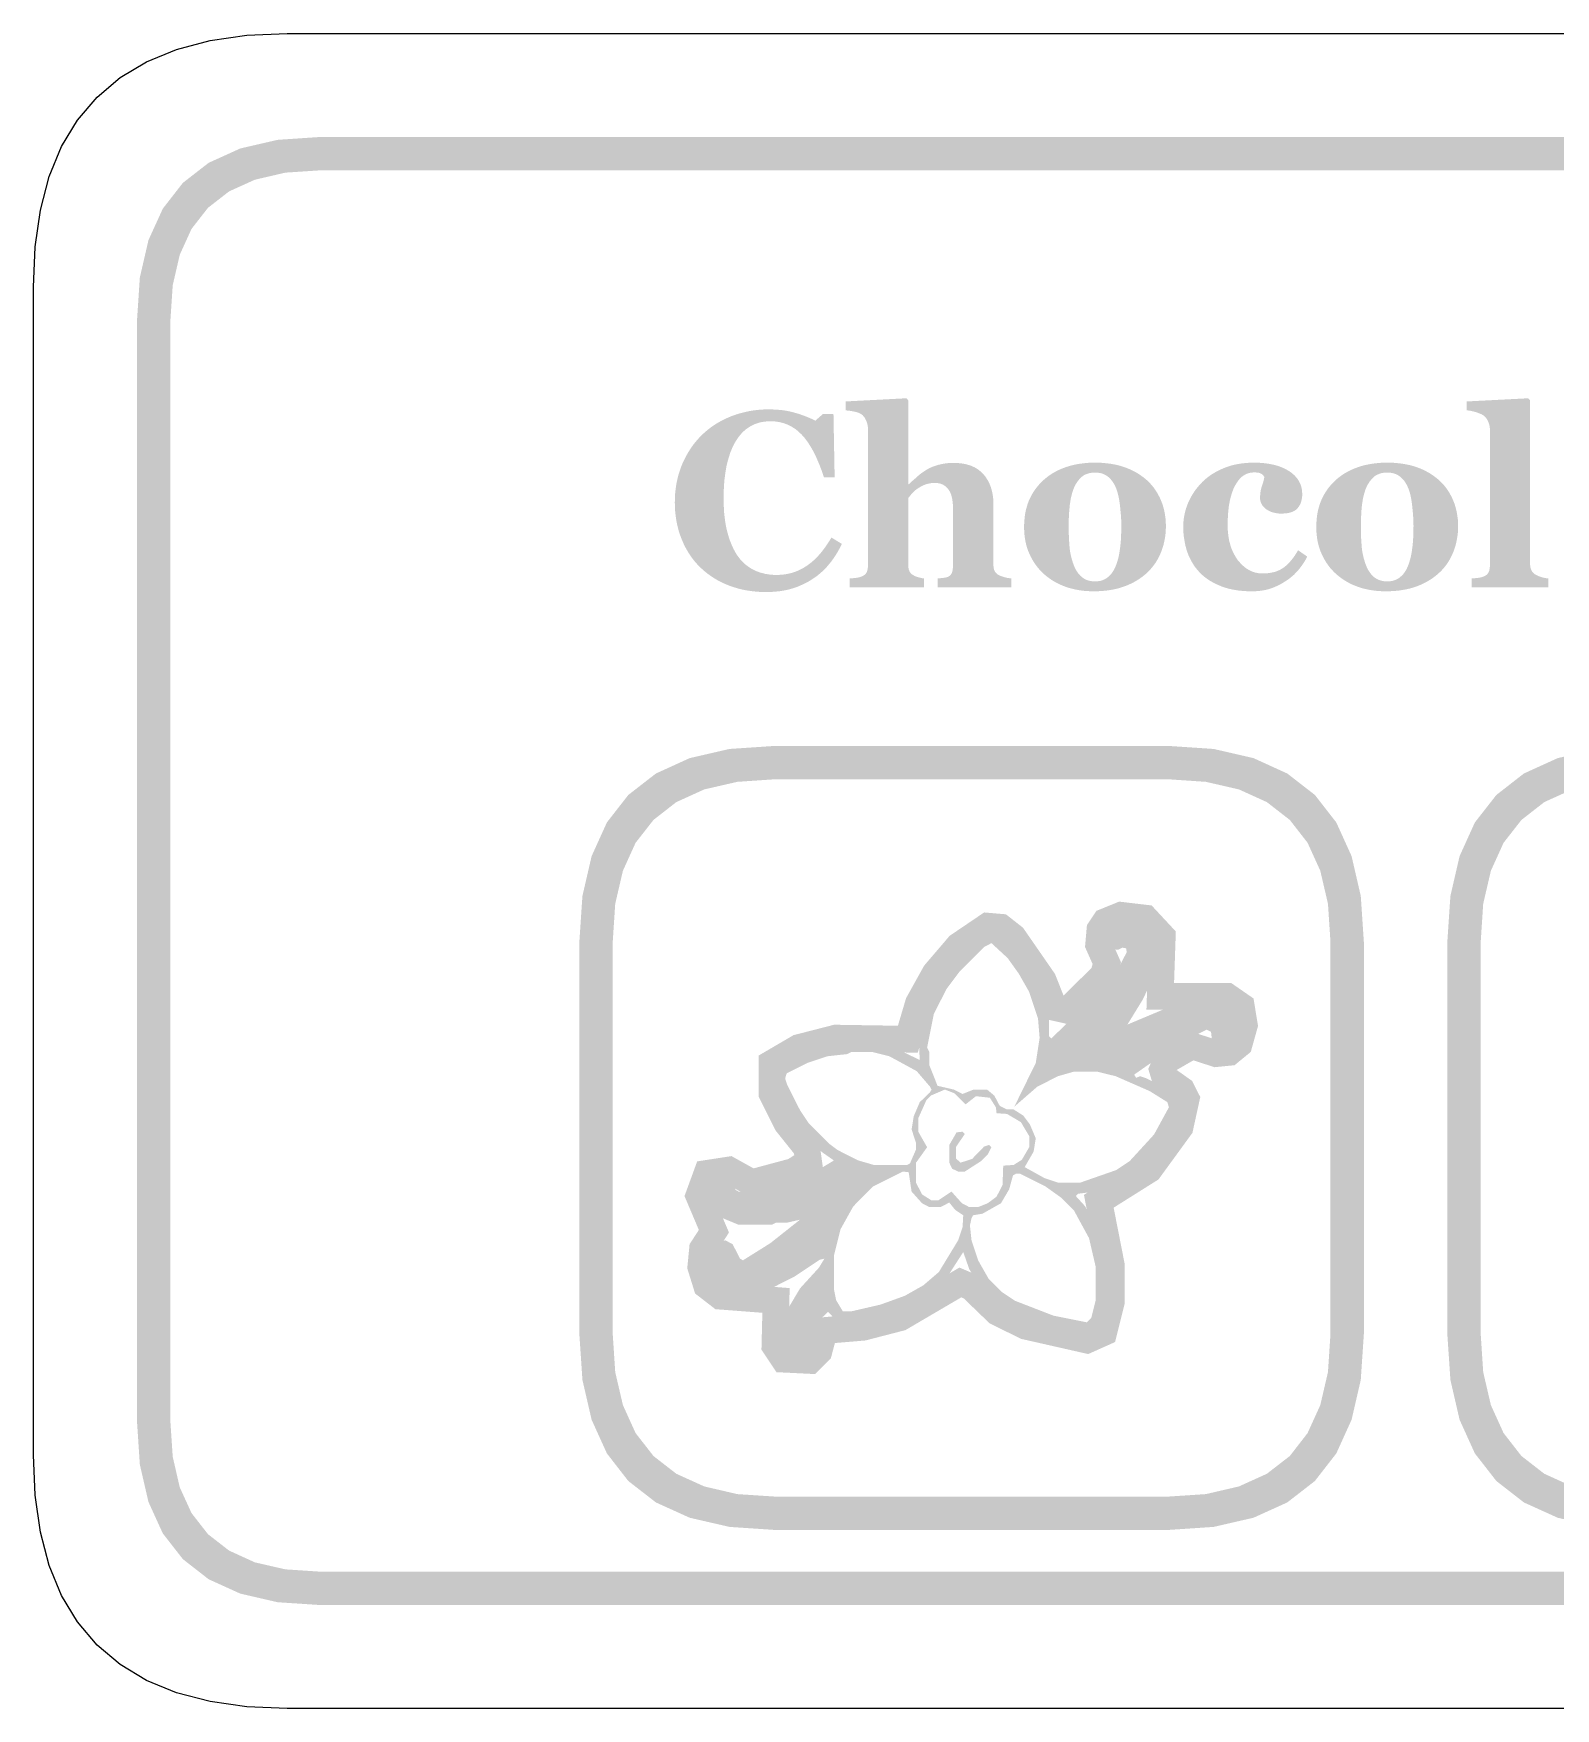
# Model space of a CAD drawing. Header units: millimetres. Extents: x 6 to 294, y 109 to 451.
# Drawn here: x 5.96 to 24.2, y 268.86 to 288.94 of the extents above; entities that cross this region are included whole.
import ezdxf

# ---------------------------------------------------------------- set-up
doc = ezdxf.new("R2010")
doc.units = ezdxf.units.MM
doc.layers.add('CUT', color=1, linetype='Continuous')
doc.layers.add('RASTER', color=7, linetype='Continuous')

msp = doc.modelspace()

# ---------------------------------------------------------------- hatches: boundary and pattern name
at = {"layer": 'RASTER'}
h = msp.add_hatch(color=7, dxfattribs=at)
h.paths.add_polyline_path([(7.2, 285.501), (7.234, 286.016), (7.337, 286.463), (7.509, 286.841), (7.75, 287.151), (8.059, 287.391), (8.438, 287.563), (8.884, 287.666), (9.4, 287.701), (66.6, 287.701), (67.116, 287.666), (67.563, 287.563), (67.941, 287.391), (68.25, 287.151), (68.491, 286.841), (68.663, 286.463), (68.766, 286.016), (68.8, 285.501), (68.8, 272.301), (68.766, 271.785), (68.663, 271.338), (68.491, 270.96), (68.25, 270.651), (67.941, 270.41), (67.563, 270.238), (67.116, 270.135), (66.6, 270.101), (9.4, 270.101), (8.884, 270.135), (8.438, 270.238), (8.059, 270.41), (7.75, 270.651), (7.509, 270.96), (7.337, 271.338), (7.234, 271.785), (7.2, 272.301)])
h.paths.add_polyline_path([(7.6, 285.501), (7.6, 272.301), (7.628, 271.879), (7.712, 271.513), (7.853, 271.204), (8.05, 270.951), (8.303, 270.754), (8.612, 270.613), (8.978, 270.529), (9.4, 270.501), (66.6, 270.501), (67.022, 270.529), (67.387, 270.613), (67.697, 270.754), (67.95, 270.951), (68.147, 271.204), (68.288, 271.513), (68.372, 271.879), (68.4, 272.301), (68.4, 285.501), (68.372, 285.923), (68.288, 286.288), (68.147, 286.598), (67.95, 286.851), (67.697, 287.048), (67.387, 287.188), (67.022, 287.273), (66.6, 287.301), (9.4, 287.301), (8.978, 287.273), (8.612, 287.188), (8.303, 287.048), (8.05, 286.851), (7.853, 286.598), (7.712, 286.288), (7.628, 285.923), (7.6, 285.501)], flags=0)
for points in [[(17.675, 282.301), (16.793, 282.301), (16.793, 282.408), (16.801, 282.408), (16.809, 282.409), (16.817, 282.41), (16.825, 282.411), (16.834, 282.412), (16.843, 282.413), (16.853, 282.414), (16.862, 282.415), (16.872, 282.416), (16.881, 282.418), (16.889, 282.419), (16.897, 282.421), (16.904, 282.423), (16.91, 282.425), (16.916, 282.427), (16.921, 282.43), (16.928, 282.434), (16.935, 282.439), (16.941, 282.444), (16.947, 282.449), (16.952, 282.456), (16.957, 282.462), (16.961, 282.469), (16.964, 282.477), (16.967, 282.485), (16.97, 282.494), (16.972, 282.504), (16.973, 282.515), (16.975, 282.526), (16.976, 282.539), (16.976, 282.553), (16.977, 282.567), (16.977, 283.253), (16.976, 283.289), (16.973, 283.324), (16.969, 283.355), (16.962, 283.385), (16.955, 283.412), (16.945, 283.436), (16.933, 283.459), (16.92, 283.479), (16.905, 283.496), (16.889, 283.511), (16.871, 283.524), (16.852, 283.535), (16.831, 283.543), (16.809, 283.549), (16.785, 283.552), (16.76, 283.553), (16.745, 283.553), (16.731, 283.552), (16.717, 283.551), (16.703, 283.549), (16.69, 283.546), (16.676, 283.543), (16.663, 283.54), (16.651, 283.536), (16.638, 283.531), (16.626, 283.526), (16.613, 283.52), (16.601, 283.514), (16.588, 283.507), (16.576, 283.5), (16.564, 283.493), (16.552, 283.484), (16.541, 283.477), (16.532, 283.47), (16.522, 283.462), (16.513, 283.455), (16.505, 283.447), (16.498, 283.44), (16.49, 283.432), (16.484, 283.424), (16.477, 283.417), (16.471, 283.409), (16.466, 283.402), (16.46, 283.395), (16.455, 283.389), (16.45, 283.382), (16.445, 283.376), (16.44, 283.37), (16.44, 282.584), (16.441, 282.57), (16.441, 282.558), (16.442, 282.546), (16.444, 282.535), (16.446, 282.525), (16.448, 282.515), (16.451, 282.506), (16.454, 282.498), (16.457, 282.49), (16.462, 282.483), (16.467, 282.476), (16.473, 282.469), (16.479, 282.463), (16.487, 282.457), (16.495, 282.451), (16.503, 282.446), (16.509, 282.443), (16.515, 282.439), (16.522, 282.436), (16.529, 282.433), (16.536, 282.43), (16.544, 282.428), (16.553, 282.425), (16.561, 282.422), (16.57, 282.42), (16.579, 282.418), (16.588, 282.416), (16.597, 282.414), (16.605, 282.412), (16.614, 282.41), (16.622, 282.409), (16.631, 282.408), (16.631, 282.301), (15.74, 282.301), (15.74, 282.408), (15.75, 282.408), (15.759, 282.409), (15.768, 282.41), (15.778, 282.411), (15.787, 282.412), (15.796, 282.413), (15.805, 282.414), (15.814, 282.415), (15.823, 282.416), (15.832, 282.418), (15.84, 282.419), (15.848, 282.421), (15.856, 282.423), (15.864, 282.425), (15.871, 282.427), (15.878, 282.43), (15.889, 282.434), (15.899, 282.439), (15.909, 282.445), (15.917, 282.451), (15.925, 282.458), (15.931, 282.465), (15.937, 282.472), (15.942, 282.48), (15.946, 282.489), (15.949, 282.498), (15.952, 282.508), (15.954, 282.519), (15.956, 282.53), (15.957, 282.542), (15.958, 282.554), (15.958, 282.567), (15.958, 284.201), (15.958, 284.213), (15.957, 284.225), (15.955, 284.237), (15.953, 284.249), (15.95, 284.262), (15.946, 284.274), (15.942, 284.287), (15.937, 284.3), (15.931, 284.313), (15.924, 284.325), (15.918, 284.336), (15.91, 284.346), (15.902, 284.356), (15.894, 284.365), (15.885, 284.372), (15.875, 284.379), (15.867, 284.384), (15.859, 284.388), (15.849, 284.393), (15.839, 284.396), (15.828, 284.4), (15.816, 284.403), (15.804, 284.407), (15.79, 284.409), (15.776, 284.412), (15.763, 284.414), (15.75, 284.417), (15.737, 284.418), (15.725, 284.42), (15.713, 284.421), (15.702, 284.422), (15.69, 284.423), (15.69, 284.53), (16.418, 284.568), (16.44, 284.545), (16.44, 283.537), (16.446, 283.537), (16.46, 283.549), (16.473, 283.561), (16.486, 283.573), (16.499, 283.585), (16.512, 283.596), (16.524, 283.606), (16.535, 283.617), (16.547, 283.627), (16.558, 283.637), (16.57, 283.647), (16.583, 283.658), (16.596, 283.668), (16.61, 283.678), (16.625, 283.688), (16.64, 283.698), (16.656, 283.709), (16.67, 283.717), (16.685, 283.725), (16.701, 283.733), (16.718, 283.741), (16.736, 283.748), (16.756, 283.755), (16.776, 283.762), (16.797, 283.769), (16.819, 283.774), (16.842, 283.779), (16.864, 283.784), (16.888, 283.787), (16.912, 283.79), (16.936, 283.792), (16.96, 283.793), (16.985, 283.793), (17.043, 283.791), (17.097, 283.785), (17.147, 283.774), (17.193, 283.759), (17.236, 283.74), (17.275, 283.717), (17.31, 283.689), (17.342, 283.657), (17.37, 283.622), (17.394, 283.584), (17.415, 283.543), (17.432, 283.499), (17.445, 283.453), (17.454, 283.404), (17.46, 283.353), (17.461, 283.298), (17.461, 282.581), (17.462, 282.567), (17.462, 282.555), (17.464, 282.543), (17.465, 282.532), (17.468, 282.521), (17.47, 282.512), (17.474, 282.503), (17.478, 282.494), (17.482, 282.486), (17.487, 282.479), (17.494, 282.472), (17.501, 282.465), (17.509, 282.459), (17.517, 282.453), (17.527, 282.448), (17.538, 282.443), (17.544, 282.44), (17.551, 282.437), (17.558, 282.435), (17.565, 282.432), (17.573, 282.429), (17.58, 282.427), (17.588, 282.425), (17.596, 282.422), (17.604, 282.42), (17.613, 282.418), (17.622, 282.416), (17.632, 282.414), (17.642, 282.413), (17.653, 282.411), (17.664, 282.409), (17.675, 282.408)], [(24.11, 282.301), (23.192, 282.301), (23.192, 282.408), (23.201, 282.408), (23.211, 282.409), (23.22, 282.41), (23.229, 282.411), (23.239, 282.412), (23.248, 282.413), (23.257, 282.414), (23.266, 282.415), (23.275, 282.416), (23.283, 282.418), (23.292, 282.419), (23.3, 282.421), (23.308, 282.423), (23.315, 282.425), (23.323, 282.427), (23.33, 282.43), (23.341, 282.434), (23.351, 282.439), (23.361, 282.445), (23.369, 282.451), (23.376, 282.458), (23.383, 282.465), (23.389, 282.472), (23.393, 282.48), (23.397, 282.489), (23.401, 282.498), (23.404, 282.508), (23.406, 282.519), (23.408, 282.53), (23.409, 282.542), (23.41, 282.554), (23.41, 282.567), (23.41, 284.19), (23.41, 284.204), (23.409, 284.218), (23.407, 284.231), (23.404, 284.244), (23.401, 284.257), (23.397, 284.269), (23.393, 284.282), (23.387, 284.294), (23.382, 284.305), (23.375, 284.316), (23.368, 284.326), (23.361, 284.336), (23.353, 284.344), (23.345, 284.352), (23.336, 284.36), (23.327, 284.366), (23.319, 284.371), (23.31, 284.376), (23.3, 284.38), (23.29, 284.385), (23.278, 284.389), (23.266, 284.394), (23.252, 284.398), (23.238, 284.403), (23.223, 284.407), (23.209, 284.411), (23.195, 284.414), (23.182, 284.417), (23.169, 284.419), (23.157, 284.421), (23.145, 284.422), (23.133, 284.423), (23.133, 284.53), (23.87, 284.568), (23.892, 284.545), (23.892, 282.586), (23.892, 282.573), (23.893, 282.561), (23.895, 282.549), (23.897, 282.537), (23.9, 282.527), (23.903, 282.517), (23.907, 282.507), (23.911, 282.499), (23.916, 282.49), (23.922, 282.483), (23.929, 282.475), (23.936, 282.469), (23.944, 282.462), (23.953, 282.456), (23.962, 282.451), (23.973, 282.446), (23.98, 282.443), (23.987, 282.439), (23.995, 282.436), (24.003, 282.433), (24.01, 282.43), (24.018, 282.428), (24.026, 282.425), (24.034, 282.422), (24.042, 282.42), (24.051, 282.418), (24.06, 282.416), (24.069, 282.414), (24.079, 282.412), (24.089, 282.41), (24.1, 282.409), (24.11, 282.408)], [(14.731, 282.245), (14.674, 282.246), (14.619, 282.25), (14.564, 282.256), (14.51, 282.264), (14.457, 282.274), (14.405, 282.287), (14.353, 282.302), (14.303, 282.319), (14.254, 282.339), (14.207, 282.36), (14.161, 282.384), (14.117, 282.41), (14.074, 282.438), (14.033, 282.468), (13.994, 282.5), (13.956, 282.534), (13.921, 282.569), (13.887, 282.607), (13.856, 282.646), (13.826, 282.688), (13.799, 282.731), (13.773, 282.777), (13.749, 282.825), (13.728, 282.874), (13.708, 282.926), (13.691, 282.978), (13.677, 283.032), (13.665, 283.087), (13.656, 283.144), (13.649, 283.201), (13.645, 283.26), (13.644, 283.32), (13.645, 283.38), (13.649, 283.439), (13.656, 283.497), (13.665, 283.553), (13.677, 283.608), (13.691, 283.663), (13.709, 283.716), (13.728, 283.768), (13.75, 283.818), (13.775, 283.867), (13.801, 283.914), (13.83, 283.96), (13.86, 284.004), (13.893, 284.046), (13.928, 284.086), (13.965, 284.125), (14.003, 284.16), (14.043, 284.194), (14.085, 284.226), (14.129, 284.256), (14.175, 284.283), (14.223, 284.309), (14.272, 284.332), (14.324, 284.354), (14.377, 284.373), (14.43, 284.389), (14.485, 284.403), (14.541, 284.415), (14.597, 284.424), (14.654, 284.43), (14.713, 284.434), (14.772, 284.435), (14.815, 284.434), (14.856, 284.432), (14.897, 284.429), (14.937, 284.425), (14.976, 284.419), (15.014, 284.412), (15.051, 284.403), (15.087, 284.393), (15.122, 284.383), (15.155, 284.372), (15.187, 284.36), (15.218, 284.349), (15.247, 284.337), (15.275, 284.325), (15.302, 284.312), (15.327, 284.299), (15.418, 284.379), (15.545, 284.379), (15.559, 283.621), (15.43, 283.621), (15.402, 283.705), (15.372, 283.783), (15.341, 283.855), (15.309, 283.922), (15.275, 283.982), (15.24, 284.038), (15.204, 284.087), (15.166, 284.13), (15.127, 284.168), (15.085, 284.202), (15.041, 284.229), (14.995, 284.252), (14.947, 284.27), (14.897, 284.283), (14.845, 284.29), (14.791, 284.293), (14.724, 284.289), (14.662, 284.278), (14.603, 284.259), (14.549, 284.232), (14.498, 284.198), (14.452, 284.157), (14.41, 284.107), (14.372, 284.051), (14.338, 283.987), (14.309, 283.917), (14.285, 283.841), (14.264, 283.759), (14.249, 283.671), (14.237, 283.577), (14.231, 283.477), (14.229, 283.37), (14.229, 283.309), (14.232, 283.251), (14.235, 283.195), (14.241, 283.141), (14.248, 283.089), (14.256, 283.04), (14.266, 282.992), (14.278, 282.948), (14.29, 282.905), (14.304, 282.864), (14.319, 282.826), (14.334, 282.79), (14.351, 282.755), (14.368, 282.723), (14.386, 282.693), (14.406, 282.666), (14.427, 282.639), (14.45, 282.614), (14.474, 282.59), (14.498, 282.569), (14.524, 282.55), (14.551, 282.532), (14.578, 282.516), (14.606, 282.502), (14.636, 282.49), (14.666, 282.479), (14.697, 282.471), (14.728, 282.463), (14.761, 282.458), (14.794, 282.453), (14.828, 282.451), (14.863, 282.45), (14.913, 282.452), (14.963, 282.457), (15.01, 282.466), (15.057, 282.478), (15.102, 282.494), (15.145, 282.513), (15.187, 282.535), (15.228, 282.562), (15.268, 282.591), (15.307, 282.624), (15.345, 282.661), (15.382, 282.701), (15.418, 282.745), (15.453, 282.793), (15.487, 282.844), (15.521, 282.898), (15.646, 282.822), (15.63, 282.79), (15.614, 282.76), (15.597, 282.729), (15.579, 282.7), (15.561, 282.672), (15.542, 282.644), (15.523, 282.617), (15.503, 282.592), (15.482, 282.567), (15.461, 282.542), (15.439, 282.519), (15.416, 282.497), (15.392, 282.475), (15.368, 282.455), (15.343, 282.435), (15.317, 282.417), (15.288, 282.397), (15.258, 282.378), (15.227, 282.361), (15.195, 282.345), (15.163, 282.33), (15.13, 282.315), (15.096, 282.302), (15.061, 282.291), (15.026, 282.28), (14.988, 282.271), (14.949, 282.263), (14.909, 282.256), (14.867, 282.252), (14.823, 282.248), (14.778, 282.246), (14.731, 282.245)], [(20.554, 282.254), (20.504, 282.255), (20.455, 282.258), (20.408, 282.262), (20.362, 282.269), (20.318, 282.277), (20.275, 282.287), (20.234, 282.299), (20.194, 282.313), (20.156, 282.329), (20.12, 282.346), (20.085, 282.364), (20.052, 282.383), (20.021, 282.404), (19.991, 282.427), (19.963, 282.45), (19.937, 282.475), (19.913, 282.502), (19.89, 282.529), (19.868, 282.558), (19.849, 282.589), (19.831, 282.62), (19.814, 282.653), (19.799, 282.686), (19.786, 282.721), (19.774, 282.757), (19.764, 282.794), (19.756, 282.831), (19.749, 282.87), (19.743, 282.909), (19.739, 282.948), (19.737, 282.989), (19.736, 283.03), (19.737, 283.068), (19.74, 283.106), (19.745, 283.142), (19.752, 283.179), (19.76, 283.215), (19.771, 283.251), (19.783, 283.286), (19.797, 283.32), (19.813, 283.354), (19.83, 283.387), (19.849, 283.419), (19.869, 283.45), (19.89, 283.479), (19.913, 283.508), (19.937, 283.535), (19.962, 283.562), (19.989, 283.588), (20.019, 283.613), (20.049, 283.636), (20.082, 283.658), (20.116, 283.679), (20.152, 283.698), (20.189, 283.716), (20.228, 283.733), (20.268, 283.748), (20.309, 283.761), (20.352, 283.772), (20.395, 283.78), (20.439, 283.787), (20.485, 283.792), (20.531, 283.795), (20.579, 283.796), (20.644, 283.795), (20.706, 283.79), (20.765, 283.782), (20.82, 283.771), (20.871, 283.757), (20.919, 283.739), (20.964, 283.718), (21.005, 283.695), (21.042, 283.668), (21.073, 283.639), (21.1, 283.608), (21.122, 283.575), (21.14, 283.54), (21.152, 283.502), (21.159, 283.462), (21.162, 283.42), (21.161, 283.394), (21.158, 283.37), (21.154, 283.347), (21.148, 283.325), (21.14, 283.304), (21.13, 283.285), (21.119, 283.267), (21.106, 283.25), (21.091, 283.235), (21.073, 283.222), (21.053, 283.211), (21.03, 283.202), (21.005, 283.195), (20.977, 283.19), (20.947, 283.187), (20.914, 283.186), (20.887, 283.186), (20.861, 283.189), (20.837, 283.193), (20.813, 283.199), (20.791, 283.206), (20.769, 283.215), (20.749, 283.226), (20.73, 283.238), (20.713, 283.252), (20.698, 283.267), (20.685, 283.282), (20.675, 283.299), (20.667, 283.317), (20.661, 283.336), (20.657, 283.355), (20.656, 283.376), (20.657, 283.394), (20.658, 283.412), (20.66, 283.43), (20.662, 283.447), (20.665, 283.465), (20.669, 283.483), (20.674, 283.5), (20.68, 283.518), (20.685, 283.535), (20.69, 283.551), (20.695, 283.566), (20.698, 283.58), (20.702, 283.593), (20.704, 283.605), (20.706, 283.615), (20.708, 283.625), (20.703, 283.631), (20.699, 283.637), (20.694, 283.643), (20.689, 283.648), (20.684, 283.653), (20.678, 283.658), (20.673, 283.662), (20.667, 283.665), (20.66, 283.669), (20.652, 283.671), (20.644, 283.674), (20.635, 283.676), (20.625, 283.677), (20.613, 283.678), (20.602, 283.679), (20.589, 283.679), (20.573, 283.679), (20.557, 283.677), (20.541, 283.675), (20.526, 283.672), (20.511, 283.667), (20.497, 283.662), (20.482, 283.656), (20.469, 283.648), (20.455, 283.64), (20.442, 283.63), (20.429, 283.619), (20.416, 283.606), (20.404, 283.592), (20.392, 283.576), (20.38, 283.559), (20.368, 283.54), (20.357, 283.521), (20.346, 283.5), (20.336, 283.478), (20.327, 283.454), (20.318, 283.429), (20.31, 283.402), (20.302, 283.374), (20.295, 283.344), (20.289, 283.312), (20.283, 283.279), (20.279, 283.244), (20.275, 283.208), (20.272, 283.17), (20.27, 283.131), (20.268, 283.09), (20.268, 283.048), (20.27, 282.984), (20.276, 282.924), (20.285, 282.867), (20.299, 282.812), (20.316, 282.761), (20.337, 282.714), (20.362, 282.669), (20.39, 282.627), (20.422, 282.59), (20.455, 282.558), (20.489, 282.53), (20.525, 282.508), (20.562, 282.49), (20.601, 282.478), (20.641, 282.47), (20.683, 282.468), (20.722, 282.469), (20.76, 282.472), (20.795, 282.478), (20.829, 282.486), (20.86, 282.496), (20.889, 282.509), (20.916, 282.523), (20.941, 282.54), (20.965, 282.559), (20.988, 282.58), (21.01, 282.603), (21.032, 282.628), (21.053, 282.655), (21.073, 282.683), (21.093, 282.714), (21.112, 282.746), (21.222, 282.67), (21.21, 282.648), (21.198, 282.626), (21.185, 282.605), (21.172, 282.584), (21.158, 282.564), (21.144, 282.545), (21.129, 282.525), (21.113, 282.507), (21.097, 282.488), (21.08, 282.471), (21.063, 282.453), (21.044, 282.437), (21.025, 282.421), (21.005, 282.405), (20.984, 282.39), (20.962, 282.376), (20.939, 282.361), (20.916, 282.347), (20.893, 282.335), (20.869, 282.323), (20.846, 282.312), (20.822, 282.302), (20.799, 282.293), (20.775, 282.285), (20.751, 282.277), (20.725, 282.271), (20.699, 282.266), (20.672, 282.262), (20.644, 282.258), (20.615, 282.256), (20.585, 282.254), (20.554, 282.254)]]:
    msp.add_hatch(color=7, dxfattribs=at).paths.add_polyline_path(points)
h = msp.add_hatch(color=7, dxfattribs=at)
h.paths.add_polyline_path([(19.306, 283.581), (19.332, 283.555), (19.357, 283.528), (19.38, 283.5), (19.401, 283.47), (19.421, 283.439), (19.439, 283.407), (19.456, 283.374), (19.471, 283.339), (19.485, 283.304), (19.496, 283.268), (19.506, 283.231), (19.514, 283.193), (19.52, 283.154), (19.525, 283.115), (19.527, 283.075), (19.528, 283.035), (19.527, 282.994), (19.525, 282.955), (19.52, 282.915), (19.514, 282.877), (19.506, 282.839), (19.497, 282.801), (19.485, 282.764), (19.472, 282.728), (19.457, 282.692), (19.44, 282.658), (19.422, 282.625), (19.403, 282.594), (19.381, 282.564), (19.358, 282.535), (19.333, 282.507), (19.307, 282.481), (19.278, 282.454), (19.246, 282.429), (19.214, 282.406), (19.18, 282.384), (19.145, 282.364), (19.108, 282.345), (19.07, 282.328), (19.031, 282.313), (18.99, 282.299), (18.948, 282.287), (18.904, 282.277), (18.859, 282.269), (18.812, 282.262), (18.764, 282.258), (18.715, 282.255), (18.664, 282.254), (18.62, 282.255), (18.576, 282.257), (18.534, 282.261), (18.492, 282.267), (18.452, 282.274), (18.412, 282.283), (18.373, 282.293), (18.335, 282.305), (18.298, 282.319), (18.262, 282.334), (18.227, 282.351), (18.194, 282.369), (18.161, 282.389), (18.129, 282.411), (18.099, 282.434), (18.069, 282.459), (18.042, 282.484), (18.017, 282.511), (17.992, 282.539), (17.97, 282.569), (17.948, 282.6), (17.929, 282.632), (17.91, 282.666), (17.894, 282.701), (17.878, 282.738), (17.865, 282.776), (17.854, 282.814), (17.845, 282.854), (17.838, 282.895), (17.833, 282.937), (17.83, 282.98), (17.829, 283.024), (17.83, 283.068), (17.833, 283.11), (17.837, 283.151), (17.843, 283.191), (17.851, 283.229), (17.861, 283.266), (17.872, 283.302), (17.885, 283.337), (17.9, 283.371), (17.917, 283.404), (17.936, 283.436), (17.956, 283.467), (17.978, 283.497), (18.002, 283.526), (18.027, 283.554), (18.055, 283.581), (18.083, 283.606), (18.112, 283.629), (18.143, 283.651), (18.176, 283.672), (18.21, 283.691), (18.246, 283.709), (18.283, 283.725), (18.322, 283.74), (18.362, 283.753), (18.404, 283.765), (18.446, 283.774), (18.49, 283.782), (18.535, 283.788), (18.581, 283.793), (18.629, 283.796), (18.677, 283.796), (18.728, 283.796), (18.777, 283.793), (18.824, 283.788), (18.87, 283.782), (18.914, 283.774), (18.957, 283.765), (18.999, 283.753), (19.038, 283.74), (19.077, 283.725), (19.114, 283.709), (19.149, 283.691), (19.183, 283.672), (19.216, 283.651), (19.247, 283.629), (19.277, 283.606), (19.306, 283.581)])
h.paths.add_polyline_path([(18.931, 282.566), (18.938, 282.587), (18.946, 282.609), (18.952, 282.632), (18.959, 282.657), (18.964, 282.682), (18.97, 282.709), (18.974, 282.736), (18.978, 282.765), (18.982, 282.795), (18.985, 282.826), (18.988, 282.858), (18.99, 282.892), (18.991, 282.927), (18.993, 282.962), (18.993, 282.999), (18.994, 283.038), (18.993, 283.064), (18.993, 283.091), (18.992, 283.119), (18.99, 283.147), (18.988, 283.177), (18.985, 283.208), (18.982, 283.239), (18.979, 283.272), (18.975, 283.304), (18.971, 283.334), (18.966, 283.363), (18.961, 283.39), (18.955, 283.415), (18.949, 283.438), (18.942, 283.46), (18.935, 283.48), (18.926, 283.502), (18.916, 283.524), (18.905, 283.544), (18.893, 283.562), (18.881, 283.58), (18.867, 283.596), (18.853, 283.611), (18.838, 283.625), (18.822, 283.637), (18.804, 283.648), (18.786, 283.657), (18.767, 283.665), (18.747, 283.67), (18.726, 283.674), (18.703, 283.677), (18.68, 283.678), (18.655, 283.677), (18.631, 283.674), (18.608, 283.67), (18.587, 283.663), (18.566, 283.655), (18.548, 283.646), (18.53, 283.634), (18.514, 283.621), (18.499, 283.606), (18.485, 283.59), (18.471, 283.573), (18.459, 283.555), (18.447, 283.536), (18.437, 283.516), (18.427, 283.495), (18.418, 283.473), (18.411, 283.451), (18.404, 283.429), (18.398, 283.406), (18.392, 283.382), (18.387, 283.357), (18.383, 283.331), (18.379, 283.305), (18.375, 283.277), (18.373, 283.249), (18.37, 283.22), (18.368, 283.192), (18.367, 283.163), (18.365, 283.133), (18.365, 283.104), (18.364, 283.074), (18.364, 283.043), (18.364, 283.004), (18.364, 282.967), (18.365, 282.931), (18.366, 282.898), (18.368, 282.865), (18.37, 282.835), (18.372, 282.806), (18.374, 282.779), (18.377, 282.753), (18.381, 282.727), (18.386, 282.7), (18.392, 282.674), (18.398, 282.648), (18.406, 282.622), (18.414, 282.595), (18.424, 282.569), (18.433, 282.547), (18.443, 282.526), (18.453, 282.506), (18.465, 282.488), (18.477, 282.47), (18.491, 282.454), (18.505, 282.439), (18.521, 282.425), (18.537, 282.413), (18.554, 282.402), (18.572, 282.393), (18.592, 282.386), (18.612, 282.38), (18.634, 282.376), (18.657, 282.373), (18.68, 282.373), (18.702, 282.373), (18.723, 282.376), (18.743, 282.379), (18.762, 282.385), (18.78, 282.392), (18.798, 282.4), (18.815, 282.41), (18.831, 282.422), (18.846, 282.435), (18.861, 282.449), (18.875, 282.465), (18.887, 282.482), (18.899, 282.501), (18.911, 282.521), (18.921, 282.543), (18.931, 282.566)], flags=0)
h = msp.add_hatch(color=7, dxfattribs=at)
h.paths.add_polyline_path([(22.807, 283.581), (22.833, 283.555), (22.858, 283.528), (22.881, 283.5), (22.902, 283.47), (22.922, 283.439), (22.94, 283.407), (22.957, 283.374), (22.972, 283.339), (22.986, 283.304), (22.997, 283.268), (23.007, 283.231), (23.015, 283.193), (23.021, 283.154), (23.026, 283.115), (23.028, 283.075), (23.029, 283.035), (23.028, 282.994), (23.026, 282.955), (23.021, 282.915), (23.015, 282.877), (23.007, 282.839), (22.998, 282.801), (22.986, 282.764), (22.973, 282.728), (22.958, 282.692), (22.941, 282.658), (22.923, 282.625), (22.904, 282.594), (22.882, 282.564), (22.859, 282.535), (22.834, 282.507), (22.808, 282.481), (22.778, 282.454), (22.747, 282.429), (22.715, 282.406), (22.681, 282.384), (22.646, 282.364), (22.609, 282.345), (22.571, 282.328), (22.532, 282.313), (22.491, 282.299), (22.449, 282.287), (22.405, 282.277), (22.36, 282.269), (22.313, 282.262), (22.265, 282.258), (22.216, 282.255), (22.165, 282.254), (22.121, 282.255), (22.077, 282.257), (22.035, 282.261), (21.993, 282.267), (21.953, 282.274), (21.913, 282.283), (21.874, 282.293), (21.836, 282.305), (21.799, 282.319), (21.763, 282.334), (21.728, 282.351), (21.695, 282.369), (21.662, 282.389), (21.63, 282.411), (21.6, 282.434), (21.57, 282.459), (21.543, 282.484), (21.518, 282.511), (21.493, 282.539), (21.471, 282.569), (21.449, 282.6), (21.43, 282.632), (21.411, 282.666), (21.395, 282.701), (21.379, 282.738), (21.366, 282.776), (21.355, 282.814), (21.346, 282.854), (21.339, 282.895), (21.334, 282.937), (21.331, 282.98), (21.33, 283.024), (21.331, 283.068), (21.334, 283.11), (21.338, 283.151), (21.344, 283.191), (21.352, 283.229), (21.362, 283.266), (21.373, 283.302), (21.386, 283.337), (21.401, 283.371), (21.418, 283.404), (21.437, 283.436), (21.457, 283.467), (21.479, 283.497), (21.503, 283.526), (21.528, 283.554), (21.556, 283.581), (21.584, 283.606), (21.613, 283.629), (21.644, 283.651), (21.677, 283.672), (21.711, 283.691), (21.747, 283.709), (21.784, 283.725), (21.823, 283.74), (21.863, 283.753), (21.905, 283.765), (21.947, 283.774), (21.991, 283.782), (22.036, 283.788), (22.082, 283.793), (22.13, 283.796), (22.178, 283.796), (22.229, 283.796), (22.278, 283.793), (22.325, 283.788), (22.371, 283.782), (22.415, 283.774), (22.458, 283.765), (22.5, 283.753), (22.539, 283.74), (22.578, 283.725), (22.615, 283.709), (22.65, 283.691), (22.684, 283.672), (22.717, 283.651), (22.748, 283.629), (22.778, 283.606), (22.807, 283.581)])
h.paths.add_polyline_path([(22.432, 282.566), (22.439, 282.587), (22.447, 282.609), (22.453, 282.632), (22.46, 282.657), (22.465, 282.682), (22.471, 282.709), (22.475, 282.736), (22.479, 282.765), (22.483, 282.795), (22.486, 282.826), (22.489, 282.858), (22.491, 282.892), (22.492, 282.927), (22.494, 282.962), (22.494, 282.999), (22.495, 283.038), (22.494, 283.064), (22.494, 283.091), (22.493, 283.119), (22.491, 283.147), (22.489, 283.177), (22.486, 283.208), (22.483, 283.239), (22.48, 283.272), (22.476, 283.304), (22.472, 283.334), (22.467, 283.363), (22.462, 283.39), (22.456, 283.415), (22.45, 283.438), (22.443, 283.46), (22.436, 283.48), (22.427, 283.502), (22.417, 283.524), (22.406, 283.544), (22.394, 283.562), (22.382, 283.58), (22.368, 283.596), (22.354, 283.611), (22.339, 283.625), (22.323, 283.637), (22.305, 283.648), (22.287, 283.657), (22.268, 283.665), (22.248, 283.67), (22.227, 283.674), (22.204, 283.677), (22.181, 283.678), (22.156, 283.677), (22.132, 283.674), (22.109, 283.67), (22.088, 283.663), (22.067, 283.655), (22.049, 283.646), (22.031, 283.634), (22.015, 283.621), (22, 283.606), (21.986, 283.59), (21.972, 283.573), (21.96, 283.555), (21.948, 283.536), (21.938, 283.516), (21.928, 283.495), (21.919, 283.473), (21.912, 283.451), (21.905, 283.429), (21.899, 283.406), (21.893, 283.382), (21.888, 283.357), (21.884, 283.331), (21.88, 283.305), (21.876, 283.277), (21.874, 283.249), (21.871, 283.22), (21.869, 283.192), (21.868, 283.163), (21.866, 283.133), (21.865, 283.104), (21.865, 283.074), (21.865, 283.043), (21.865, 283.004), (21.865, 282.967), (21.866, 282.931), (21.867, 282.898), (21.869, 282.865), (21.871, 282.835), (21.873, 282.806), (21.875, 282.779), (21.878, 282.753), (21.882, 282.727), (21.887, 282.7), (21.893, 282.674), (21.899, 282.648), (21.907, 282.622), (21.915, 282.595), (21.925, 282.569), (21.934, 282.547), (21.943, 282.526), (21.954, 282.506), (21.966, 282.488), (21.978, 282.47), (21.992, 282.454), (22.006, 282.439), (22.021, 282.425), (22.038, 282.413), (22.055, 282.402), (22.073, 282.393), (22.093, 282.386), (22.113, 282.38), (22.135, 282.376), (22.158, 282.373), (22.181, 282.373), (22.203, 282.373), (22.224, 282.376), (22.244, 282.379), (22.263, 282.385), (22.281, 282.392), (22.299, 282.4), (22.316, 282.41), (22.332, 282.422), (22.347, 282.435), (22.362, 282.449), (22.376, 282.465), (22.388, 282.482), (22.4, 282.501), (22.412, 282.521), (22.422, 282.543), (22.432, 282.566)], flags=0)
h = msp.add_hatch(color=7, dxfattribs=at)
h.paths.add_polyline_path([(12.5, 278.051), (12.537, 278.602), (12.647, 279.079), (12.83, 279.483), (13.087, 279.813), (13.418, 280.07), (13.822, 280.254), (14.299, 280.364), (14.85, 280.401), (19.55, 280.401), (20.101, 280.364), (20.578, 280.254), (20.982, 280.07), (21.313, 279.813), (21.57, 279.483), (21.753, 279.079), (21.863, 278.602), (21.9, 278.051), (21.9, 273.351), (21.863, 272.8), (21.753, 272.323), (21.57, 271.919), (21.313, 271.588), (20.982, 271.331), (20.578, 271.148), (20.101, 271.038), (19.55, 271.001), (14.85, 271.001), (14.299, 271.038), (13.822, 271.148), (13.418, 271.331), (13.087, 271.588), (12.83, 271.919), (12.647, 272.323), (12.537, 272.8), (12.5, 273.351)])
h.paths.add_polyline_path([(12.9, 278.051), (12.9, 273.351), (12.93, 272.894), (13.022, 272.498), (13.174, 272.163), (13.388, 271.888), (13.662, 271.675), (13.997, 271.523), (14.393, 271.431), (14.85, 271.401), (19.55, 271.401), (20.007, 271.431), (20.403, 271.523), (20.738, 271.675), (21.013, 271.888), (21.226, 272.163), (21.378, 272.498), (21.47, 272.894), (21.5, 273.351), (21.5, 278.051), (21.47, 278.508), (21.378, 278.904), (21.226, 279.239), (21.013, 279.513), (20.738, 279.727), (20.403, 279.879), (20.007, 279.97), (19.55, 280.001), (14.85, 280.001), (14.393, 279.97), (13.997, 279.879), (13.662, 279.727), (13.388, 279.513), (13.174, 279.239), (13.022, 278.904), (12.93, 278.508), (12.9, 278.051)], flags=0)
h = msp.add_hatch(color=7, dxfattribs=at)
h.paths.add_polyline_path([(22.9, 278.051), (22.937, 278.602), (23.047, 279.079), (23.23, 279.483), (23.488, 279.813), (23.818, 280.07), (24.222, 280.254), (24.699, 280.364), (25.25, 280.401), (29.95, 280.401), (30.501, 280.364), (30.978, 280.254), (31.382, 280.07), (31.713, 279.813), (31.97, 279.483), (32.153, 279.079), (32.263, 278.602), (32.3, 278.051), (32.3, 273.351), (32.263, 272.8), (32.153, 272.323), (31.97, 271.919), (31.713, 271.588), (31.382, 271.331), (30.978, 271.148), (30.501, 271.038), (29.95, 271.001), (25.25, 271.001), (24.699, 271.038), (24.222, 271.148), (23.818, 271.331), (23.488, 271.588), (23.23, 271.919), (23.047, 272.323), (22.937, 272.8), (22.9, 273.351)])
h.paths.add_polyline_path([(23.3, 278.051), (23.3, 273.351), (23.33, 272.894), (23.422, 272.498), (23.574, 272.163), (23.788, 271.888), (24.062, 271.675), (24.397, 271.523), (24.793, 271.431), (25.25, 271.401), (29.95, 271.401), (30.407, 271.431), (30.803, 271.523), (31.138, 271.675), (31.413, 271.888), (31.626, 272.163), (31.778, 272.498), (31.87, 272.894), (31.9, 273.351), (31.9, 278.051), (31.87, 278.508), (31.778, 278.904), (31.626, 279.239), (31.413, 279.513), (31.138, 279.727), (30.803, 279.879), (30.407, 279.97), (29.95, 280.001), (25.25, 280.001), (24.793, 279.97), (24.397, 279.879), (24.062, 279.727), (23.788, 279.513), (23.574, 279.239), (23.422, 278.904), (23.33, 278.508), (23.3, 278.051)], flags=0)
h = msp.add_hatch(color=7, dxfattribs=at)
h.paths.add_polyline_path([(18.968, 278.534), (19.357, 278.488), (19.647, 278.176), (19.626, 277.56), (20.308, 277.56), (20.578, 277.373), (20.632, 277.043), (20.545, 276.732), (20.351, 276.573), (20.111, 276.549), (19.857, 276.631), (19.661, 276.518), (19.657, 276.508), (19.654, 276.518), (19.844, 276.383), (19.94, 276.191), (19.846, 275.762), (19.439, 275.203), (18.902, 274.865), (19.033, 274.197), (19.033, 273.71), (18.919, 273.254), (18.597, 273.11), (17.79, 273.293), (17.414, 273.48), (17.106, 273.777), (17.077, 273.79), (16.407, 273.397), (15.928, 273.273), (15.562, 273.242), (15.513, 273.057), (15.326, 272.87), (14.861, 272.893), (14.682, 273.162), (14.693, 273.605), (14.13, 273.648), (13.887, 273.836), (13.793, 274.138), (13.821, 274.427), (13.932, 274.598), (13.76, 275.004), (13.912, 275.42), (14.323, 275.483), (14.588, 275.336), (15.004, 275.448), (15.075, 275.494), (15.071, 275.516), (14.852, 275.79), (14.649, 276.193), (14.649, 276.689), (15.066, 276.933), (15.553, 277.058), (16.317, 277.046), (16.415, 277.377), (16.631, 277.766), (16.937, 278.124), (17.35, 278.404), (17.611, 278.382), (17.816, 278.221), (18.199, 277.667), (18.303, 277.405), (18.299, 277.405), (18.636, 277.738), (18.65, 277.785), (18.559, 277.99), (18.582, 278.252), (18.695, 278.423)])
h.paths.add_polyline_path([(19.012, 278.207), (18.907, 278.164), (18.893, 278.143), (18.885, 278.044), (18.99, 277.807), (18.919, 277.568), (18.4, 277.055), (18.067, 277.13), (17.915, 277.516), (17.58, 277.999), (17.488, 278.071), (17.436, 278.076), (17.152, 277.883), (16.895, 277.582), (16.712, 277.253), (16.555, 276.723), (15.591, 276.738), (15.189, 276.634), (14.969, 276.506), (14.969, 276.269), (15.122, 275.964), (15.376, 275.648), (15.42, 275.335), (15.135, 275.152), (14.546, 274.993), (14.263, 275.15), (14.148, 275.132), (14.104, 275.012), (14.293, 274.567), (14.132, 274.318), (14.118, 274.171), (14.163, 274.027), (14.25, 273.96), (15.02, 273.901), (15.005, 273.255), (15.038, 273.205), (15.201, 273.196), (15.226, 273.222), (15.31, 273.542), (15.874, 273.59), (16.284, 273.695), (17.054, 274.147), (17.286, 274.048), (17.6, 273.745), (17.898, 273.597), (18.564, 273.445), (18.646, 273.482), (18.713, 273.749), (18.713, 274.166), (18.546, 275.018), (19.216, 275.441), (19.548, 275.896), (19.603, 276.148), (19.593, 276.169), (19.379, 276.321), (19.317, 276.528), (19.409, 276.741), (19.819, 276.979), (20.145, 276.874), (20.223, 276.882), (20.264, 276.915), (20.304, 277.061), (20.284, 277.188), (20.208, 277.24), (19.295, 277.24), (19.322, 278.055), (19.203, 278.184), (19.012, 278.207)], flags=0)
h = msp.add_hatch(color=7, dxfattribs=at)
h.paths.add_polyline_path([(19.014, 278.293), (19.166, 278.301), (19.253, 278.256), (19.36, 278.176), (19.431, 278.036), (19.431, 277.796), (19.405, 277.69), (19.253, 277.363), (19.067, 277.06), (19.617, 277.291), (19.963, 277.371), (20.176, 277.344), (20.316, 277.273), (20.37, 277.219), (20.415, 277.105), (20.354, 276.9), (20.263, 276.805), (20.229, 276.786), (20.088, 276.805), (20.069, 276.972), (20.016, 276.999), (19.663, 276.821), (19.147, 276.459), (19.173, 276.422), (19.219, 276.441), (19.298, 276.414), (19.546, 276.289), (19.679, 276.183), (19.697, 276.068), (19.644, 275.936), (19.546, 275.742), (19.413, 275.555), (19.147, 275.29), (18.9, 275.138), (18.687, 275.058), (18.474, 275.032), (18.448, 275.005), (18.562, 274.88), (18.687, 274.633), (18.793, 274.208), (18.793, 273.703), (18.695, 273.402), (18.607, 273.357), (18.395, 273.384), (17.836, 273.543), (17.589, 273.668), (17.27, 273.961), (17.172, 274.128), (17.1, 274.333), (16.861, 273.961), (16.595, 273.775), (16.295, 273.623), (15.763, 273.49), (15.604, 273.49), (15.479, 273.615), (15.356, 273.498), (15.285, 273.384), (15.311, 273.277), (15.293, 273.163), (15.152, 273.065), (15.011, 273.11), (14.913, 273.251), (14.913, 273.437), (14.966, 273.596), (15.144, 273.897), (15.372, 274.147), (15.436, 274.253), (15.383, 274.242), (15.08, 274.04), (14.833, 273.915), (14.567, 273.836), (14.328, 273.836), (14.16, 273.907), (14.054, 274.04), (14.009, 274.181), (14.054, 274.349), (14.097, 274.412), (14.168, 274.447), (14.248, 274.474), (14.336, 274.428), (14.426, 274.253), (14.461, 274.234), (14.788, 274.439), (15.144, 274.721), (14.992, 274.686), (14.859, 274.686), (14.806, 274.66), (14.408, 274.66), (14.107, 274.785), (14.009, 274.952), (14.009, 275.085), (14.054, 275.173), (14.134, 275.252), (14.221, 275.271), (14.309, 275.226), (14.373, 275.077), (14.408, 275.058), (14.54, 275.058), (14.939, 275.165), (15.418, 275.351), (15.55, 275.431), (15.41, 275.529), (15.197, 275.742), (15.064, 275.928), (14.966, 276.095), (14.859, 276.361), (14.878, 276.528), (15.011, 276.635), (15.178, 276.706), (15.418, 276.786), (15.683, 276.839), (16.056, 276.839), (16.321, 276.76), (16.579, 276.635), (16.561, 276.999), (16.64, 277.265), (16.765, 277.512), (16.872, 277.671), (17.164, 277.99), (17.438, 278.168), (17.552, 278.123), (17.658, 278.017), (17.924, 277.645), (18.102, 277.238), (18.129, 277.132), (18.129, 276.919), (18.155, 276.893), (18.775, 277.496), (18.987, 277.788), (19.059, 277.929), (19.051, 277.974), (19.006, 277.982), (18.953, 277.956), (18.839, 277.974), (18.793, 278.036), (18.793, 278.115), (18.865, 278.23)])
h.paths.add_polyline_path([(17.438, 278.036), (17.35, 277.99), (17.058, 277.698), (16.898, 277.485), (16.747, 277.185), (16.667, 276.786), (16.693, 276.733), (16.693, 276.574), (16.792, 276.326), (16.986, 276.281), (17.092, 276.228), (17.225, 276.281), (17.385, 276.281), (17.472, 276.209), (17.536, 276.087), (17.624, 276.042), (17.704, 276.042), (17.818, 275.97), (17.898, 275.864), (17.969, 275.696), (17.943, 275.537), (17.836, 275.351), (18.076, 275.218), (18.235, 275.165), (18.501, 275.165), (18.934, 275.316), (19.094, 275.423), (19.386, 275.742), (19.564, 276.068), (19.546, 276.13), (19.333, 276.263), (18.926, 276.441), (18.714, 276.494), (18.421, 276.494), (18.235, 276.441), (17.988, 276.316), (17.712, 276.076), (17.969, 276.6), (18.015, 276.9), (17.996, 277.132), (17.89, 277.451), (17.765, 277.671), (17.632, 277.857)], flags=0)
h.paths.add_polyline_path([(15.763, 276.733), (15.71, 276.706), (15.471, 276.68), (15.232, 276.6), (14.984, 276.475), (14.966, 276.414), (14.992, 276.334), (15.144, 276.034), (15.25, 275.874), (15.489, 275.635), (15.596, 275.555), (15.843, 275.431), (16.029, 275.377), (16.428, 275.377), (16.462, 275.396), (16.534, 275.563), (16.534, 275.643), (16.481, 275.803), (16.507, 275.962), (16.579, 276.13), (16.701, 276.247), (16.72, 276.281), (16.701, 276.316), (16.542, 276.502), (16.215, 276.68), (16.002, 276.733)], flags=0)
h.paths.add_polyline_path([(16.88, 276.281), (16.712, 276.209), (16.659, 276.156), (16.561, 275.936), (16.561, 275.776), (16.667, 275.59), (16.534, 275.404), (16.534, 275.165), (16.606, 275.024), (16.72, 274.952), (16.8, 274.952), (16.959, 275.058), (17.084, 274.918), (17.172, 274.872), (17.278, 274.872), (17.393, 274.918), (17.499, 274.997), (17.571, 275.138), (17.579, 275.369), (17.704, 275.377), (17.802, 275.439), (17.89, 275.59), (17.89, 275.723), (17.791, 275.89), (17.624, 275.989), (17.499, 275.997), (17.491, 276.068), (17.419, 276.183), (17.252, 276.201), (17.127, 276.103), (16.994, 276.236)], flags=0)
h.paths.add_polyline_path([(17.02, 275.768), (17.092, 275.776), (17.119, 275.75), (17.012, 275.59), (17.012, 275.457), (17.066, 275.404), (17.206, 275.449), (17.35, 275.598), (17.411, 275.617), (17.438, 275.59), (17.393, 275.502), (17.313, 275.423), (17.119, 275.298), (17.039, 275.298), (16.967, 275.332), (16.933, 275.404), (16.933, 275.617)], flags=0)
h.paths.add_polyline_path([(16.375, 275.298), (16.021, 275.12), (15.782, 274.88), (15.63, 274.607), (15.55, 274.288), (15.55, 273.889), (15.577, 273.756), (15.657, 273.623), (15.763, 273.623), (16.109, 273.703), (16.401, 273.809), (16.622, 273.934), (16.808, 274.094), (17.039, 274.474), (17.092, 274.633), (17.1, 274.774), (17.004, 274.838), (16.933, 274.926), (16.826, 274.872), (16.693, 274.872), (16.606, 274.918), (16.481, 275.058), (16.446, 275.29)], flags=0)
h.paths.add_polyline_path([(17.73, 275.271), (17.696, 275.252), (17.65, 275.085), (17.552, 274.918), (17.331, 274.793), (17.217, 274.774), (17.199, 274.739), (17.18, 274.652), (17.199, 274.474), (17.278, 274.234), (17.403, 274.014), (17.563, 273.854), (17.722, 273.748), (18.182, 273.57), (18.581, 273.49), (18.634, 273.543), (18.687, 273.756), (18.687, 274.155), (18.607, 274.5), (18.429, 274.827), (18.27, 274.987), (18.084, 275.12), (17.783, 275.271)], flags=0)

# ---------------------------------------------------------------- linework, layer by layer
at = {"layer": 'CUT'}
msp.add_lwpolyline([(67.001, 268.861), (8.999, 268.861), (8.517, 268.882), (8.075, 268.945), (7.675, 269.05), (7.315, 269.198), (6.997, 269.389), (6.722, 269.622), (6.488, 269.898), (6.297, 270.216), (6.149, 270.576), (6.044, 270.976), (5.981, 271.418), (5.96, 271.9), (5.96, 285.902), (5.981, 286.384), (6.044, 286.825), (6.149, 287.226), (6.297, 287.585), (6.488, 287.903), (6.722, 288.179), (6.997, 288.413), (7.315, 288.603), (7.675, 288.751), (8.075, 288.857), (8.517, 288.92), (8.999, 288.941), (67.001, 288.941)], dxfattribs=at)

doc.saveas('drawing.dxf')
